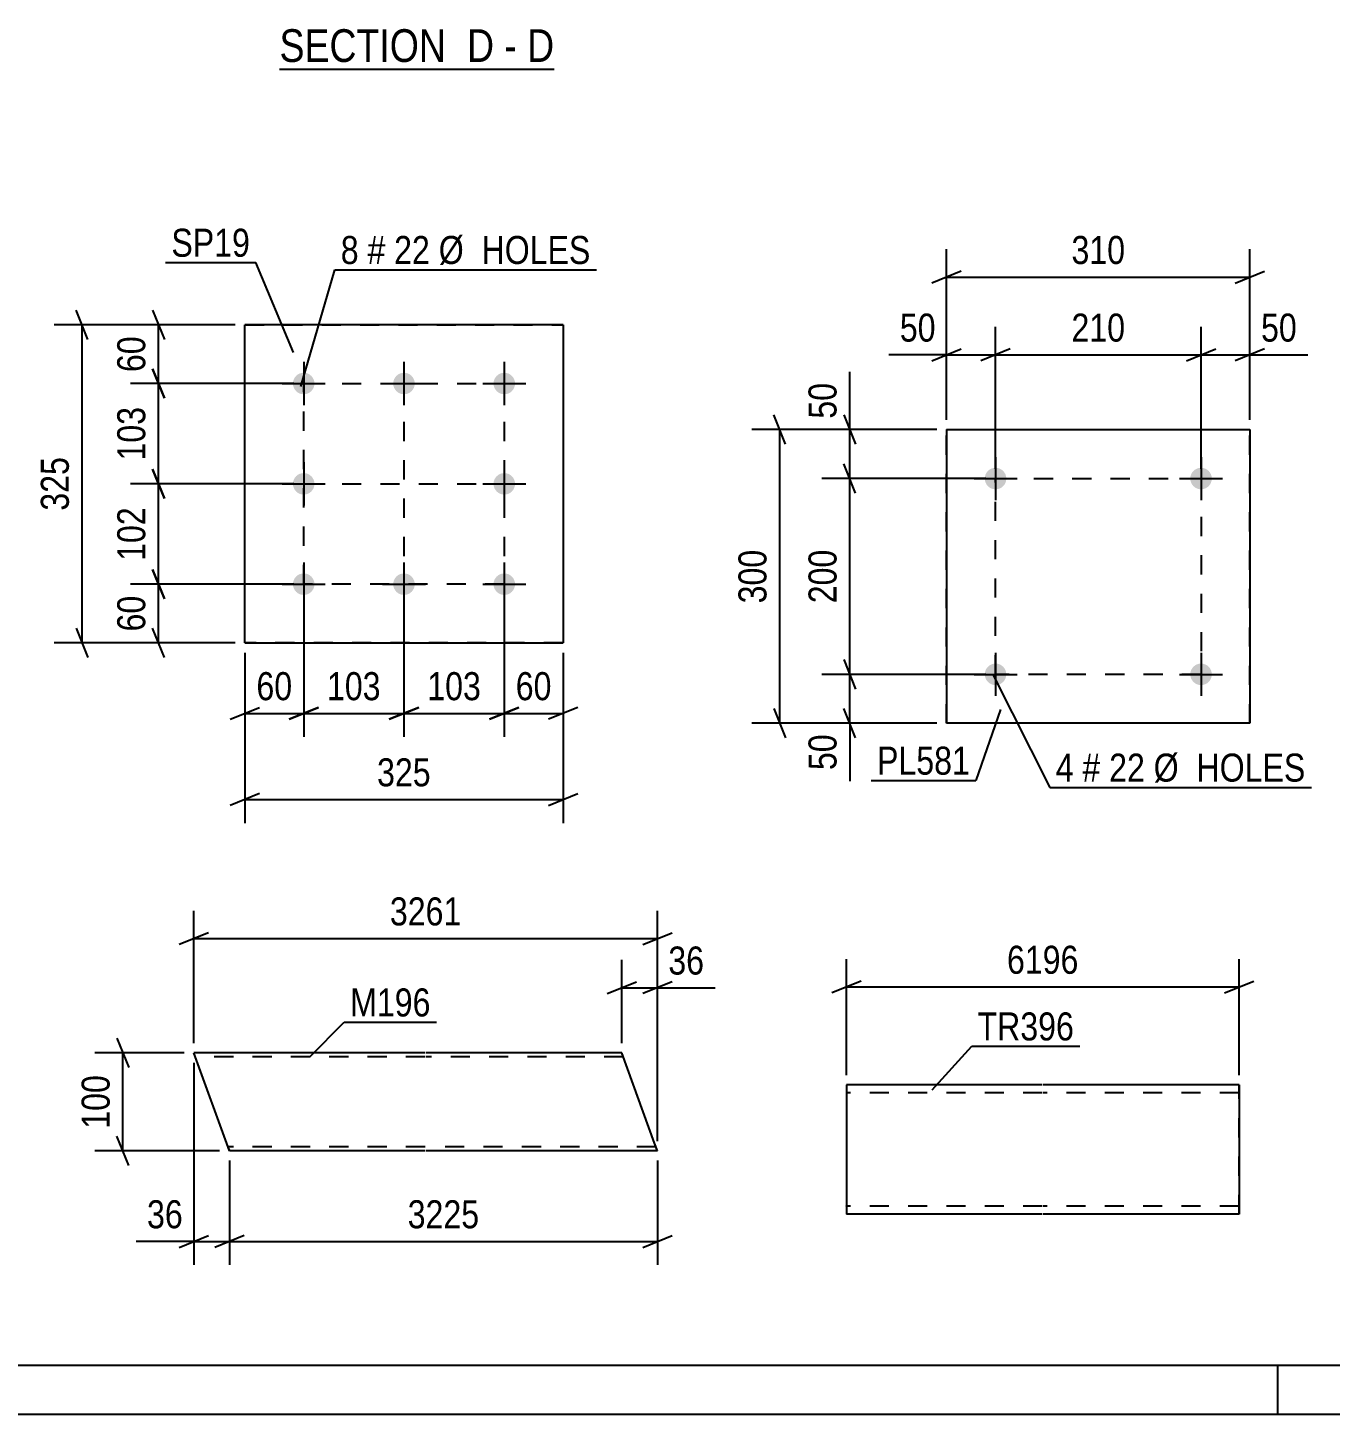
# Model space of a CAD drawing. Header units: millimetres. Extents: x 0 to 841, y 0 to 594.
# Drawn here: x 83.2 to 216.3, y 0 to 141.6 of the extents above; entities that cross this region are included whole.
import ezdxf

# ---------------------------------------------------------------- set-up
doc = ezdxf.new("R2010")
doc.units = ezdxf.units.MM
doc.linetypes.add('DXK_LINE_DOT2', pattern=[3.9198, 1.9599, -1.9599])
doc.styles.add('Arial Narrow', font='ARIALN.TTF', dxfattribs={"height": 0.2})

# ---------------------------------------------------------------- blocks, each defined once
blk = doc.blocks.new('Unknown-318889761-1133')
at = {"color": 5, "linetype": 'Continuous'}
for p, q in [((5, 5), (836, 5)), ((211, 0), (211, 5)), ((0, 0), (841, 0))]:
    blk.add_line(p, q, dxfattribs=at)
blk = doc.blocks.new('Unknown-318889761-14 - 5038')
at = {"color": 6, "linetype": 'Continuous'}
blk.add_line((108.97, 137.4), (137.04, 137.4), dxfattribs=at)
at = {"color": 0, "linetype": 'Continuous'}
for points in [[(127.08, 138.15), (127.08, 141.65), (108.97, 141.65), (108.97, 138.15)], [(130.89, 138.15), (130.89, 141.65), (128.13, 141.65), (128.13, 138.15)], [(133.22, 138.15), (133.22, 141.65), (131.94, 141.65), (131.94, 138.15)], [(137.04, 138.15), (137.04, 141.65), (134.27, 141.65), (134.27, 138.15)]]:
    blk.add_wipeout(points, dxfattribs=at)
at = {"color": 7, "linetype": 'Continuous', "style": 'Arial Narrow'}
for s, p in [('SECTION ', (108.97, 138.15)), ('D', (128.13, 138.15)), ('D', (134.27, 138.15)), ('-', (131.94, 138.15))]:
    blk.add_text(s, height=3.34, dxfattribs=at).set_placement(p)
blk = doc.blocks.new('Bolt-318889761-6908 - 6874')
at = {"linetype": 'Continuous'}
for points in [[(111.44, 106.4, -1), (111.44, 104.2, -1)], [(121.69, 106.4, -1), (121.69, 104.2, -1)], [(131.94, 106.4, -1), (131.94, 104.2, -1)], [(111.44, 96.15, -1), (111.44, 93.95, -1)], [(131.94, 96.15, -1), (131.94, 93.95, -1)], [(111.44, 85.9, -1), (111.44, 83.7, -1)], [(121.69, 85.9, -1), (121.69, 83.7, -1)], [(131.94, 85.9, -1), (131.94, 83.7, -1)]]:
    blk.add_hatch(color=1, dxfattribs=at).paths.add_polyline_path(points)
at = {"color": 1, "linetype": 'Continuous'}
for p, q in [((111.44, 107.5), (111.44, 103.1)), ((121.69, 107.5), (121.69, 103.1)), ((131.94, 107.5), (131.94, 103.1)), ((109.24, 105.3), (113.64, 105.3)), ((119.49, 105.3), (123.89, 105.3)), ((129.74, 105.3), (134.14, 105.3)), ((111.44, 97.25), (111.44, 92.85)), ((131.94, 97.25), (131.94, 92.85)), ((109.24, 95.05), (113.64, 95.05)), ((129.74, 95.05), (134.14, 95.05)), ((111.44, 87), (111.44, 82.6)), ((121.69, 87), (121.69, 82.6)), ((131.94, 87), (131.94, 82.6)), ((109.24, 84.8), (113.64, 84.8)), ((119.49, 84.8), (123.89, 84.8)), ((129.74, 84.8), (134.14, 84.8))]:
    blk.add_line(p, q, dxfattribs=at)
blk = doc.blocks.new('Part-318889761-6913 - 6874')
at = {"color": 2, "linetype": 'Continuous'}
for p, q in [((105.44, 78.8), (105.44, 111.3)), ((137.94, 111.3), (105.44, 111.3)), ((137.94, 111.3), (137.94, 78.8)), ((105.44, 78.8), (137.94, 78.8))]:
    blk.add_line(p, q, dxfattribs=at)
at = {"color": 7, "linetype": 'DXK_LINE_DOT2'}
for p, q in [((105.44, 111.3), (137.94, 111.3)), ((137.94, 78.8), (105.44, 78.8))]:
    blk.add_line(p, q, dxfattribs=at)
blk = doc.blocks.new('Part-318889761-6255 - 6249')
at = {"color": 2, "linetype": 'Continuous'}
for p, q in [((123.85, 36.91), (100.21, 36.91)), ((103.85, 26.91), (100.21, 36.91)), ((143.95, 36.91), (123.95, 36.91)), ((147.3, 27.71), (143.95, 36.91)), ((147.59, 26.91), (147.3, 27.71)), ((123.85, 26.91), (103.85, 26.91)), ((147.59, 26.91), (123.95, 26.91))]:
    blk.add_line(p, q, dxfattribs=at)
at = {"color": 7, "linetype": 'DXK_LINE_DOT2'}
for p, q in [((123.85, 36.51), (100.36, 36.51)), ((144.1, 36.51), (123.95, 36.51)), ((123.85, 27.31), (103.71, 27.31)), ((103.77, 27.15), (103.85, 26.91)), ((147.45, 27.31), (123.95, 27.31)), ((147.57, 26.97), (147.51, 27.15)), ((147.59, 26.91), (147.57, 26.97))]:
    blk.add_line(p, q, dxfattribs=at)
blk = doc.blocks.new('Part-318889761-6833 - 6824')
at = {"color": 2, "linetype": 'Continuous'}
for p, q in [((186.92, 33.65), (166.92, 33.65)), ((166.92, 33.65), (166.92, 20.45)), ((207.02, 33.65), (187.02, 33.65)), ((207.02, 33.65), (207.02, 33.65)), ((207.02, 33.65), (207.02, 20.45)), ((186.92, 20.45), (166.92, 20.45)), ((207.02, 20.45), (187.02, 20.45)), ((207.02, 20.45), (207.02, 20.45))]:
    blk.add_line(p, q, dxfattribs=at)
at = {"color": 7, "linetype": 'DXK_LINE_DOT2'}
for p, q in [((186.92, 32.85), (166.92, 32.85)), ((207.02, 32.85), (187.02, 32.85)), ((207.02, 20.45), (207.02, 33.65)), ((207.02, 33.65), (207.02, 33.65)), ((207.02, 32.85), (207.02, 32.85)), ((166.92, 21.25), (166.92, 21.31)), ((186.92, 21.25), (166.92, 21.25)), ((207.02, 21.25), (187.02, 21.25)), ((207.02, 21.25), (207.02, 21.25)), ((207.02, 20.45), (207.02, 20.45))]:
    blk.add_line(p, q, dxfattribs=at)
blk = doc.blocks.new('Bolt-318889761-7478 - 7444')
at = {"linetype": 'Continuous'}
for points in [[(183.24, 95.59, -1), (181.04, 95.59, -1)], [(204.24, 95.59, -1), (202.04, 95.59, -1)]]:
    blk.add_hatch(color=1, dxfattribs=at).paths.add_polyline_path(points)
at = {"color": 1, "linetype": 'Continuous'}
for p, q in [((182.14, 97.79), (182.14, 93.39)), ((203.14, 97.79), (203.14, 93.39)), ((179.94, 95.59), (184.34, 95.59)), ((200.94, 95.59), (205.34, 95.59))]:
    blk.add_line(p, q, dxfattribs=at)
blk = doc.blocks.new('Bolt-318889761-7483 - 7444')
at = {"linetype": 'Continuous'}
for points in [[(183.24, 75.59, -1), (181.04, 75.59, -1)], [(204.24, 75.59, -1), (202.04, 75.59, -1)]]:
    blk.add_hatch(color=1, dxfattribs=at).paths.add_polyline_path(points)
at = {"color": 1, "linetype": 'Continuous'}
for p, q in [((182.14, 77.79), (182.14, 73.39)), ((203.14, 77.79), (203.14, 73.39)), ((179.94, 75.59), (184.34, 75.59)), ((200.94, 75.59), (205.34, 75.59))]:
    blk.add_line(p, q, dxfattribs=at)
blk = doc.blocks.new('Part-318889761-7488 - 7444')
at = {"color": 2, "linetype": 'Continuous'}
for p, q in [((177.14, 100.59), (177.14, 70.59)), ((177.14, 100.59), (208.14, 100.59)), ((208.14, 100.59), (208.14, 70.59)), ((208.14, 70.59), (177.14, 70.59))]:
    blk.add_line(p, q, dxfattribs=at)
at = {"color": 7, "linetype": 'DXK_LINE_DOT2'}
for p, q in [((177.14, 70.59), (177.14, 100.59)), ((208.14, 70.59), (208.14, 100.59))]:
    blk.add_line(p, q, dxfattribs=at)
blk = doc.blocks.new('Rectangle-318889761-7000 - 6874')
at = {"color": 1, "linetype": 'DXK_LINE_DOT2'}
blk.add_lwpolyline([(111.44, 105.3), (131.94, 105.3), (131.94, 84.8), (111.44, 84.8), (111.44, 105.3)], close=True, dxfattribs=at)
blk = doc.blocks.new('Rectangle-318889761-7597 - 7444')
at = {"color": 1, "linetype": 'DXK_LINE_DOT2'}
blk.add_lwpolyline([(182.14, 95.59), (203.14, 95.59), (203.14, 75.59), (182.14, 75.59), (182.14, 95.59)], close=True, dxfattribs=at)
blk = doc.blocks.new('Line-318889761-6993 - 6874')
at = {"color": 1, "linetype": 'DXK_LINE_DOT2'}
blk.add_line((111.44, 95.05), (131.94, 95.05), dxfattribs=at)
blk = doc.blocks.new('Line-318889761-6986 - 6874')
at = {"color": 1, "linetype": 'DXK_LINE_DOT2'}
blk.add_line((121.69, 105.3), (121.69, 84.8), dxfattribs=at)
blk = doc.blocks.new('StraightDimension-318889761-43220 - 6874')
at = {"color": 7, "linetype": 'Continuous'}
for p, q in [((96, 96.55), (97.2, 93.55)), ((110.44, 95.05), (93.75, 95.05)), ((96.6, 84.8), (96.6, 95.05)), ((97.2, 83.3), (96, 86.3)), ((110.44, 84.8), (93.75, 84.8))]:
    blk.add_line(p, q, dxfattribs=at)
at = {"color": 0}
blk.add_wipeout([(95.85, 93.27), (91.65, 93.27), (91.65, 86.58), (95.85, 86.58)], dxfattribs=at)
at = {"color": 3, "style": 'Arial Narrow'}
blk.add_text('102', height=2.863, rotation=90.0002, dxfattribs=at).set_placement((95.25, 87.18))
blk = doc.blocks.new('StraightDimension-318889761-6965 - 6874')
at = {"color": 7, "linetype": 'Continuous'}
for p, q in [((111.44, 83.8), (111.44, 69.2)), ((105.44, 77.8), (105.44, 69.2)), ((103.94, 71), (106.94, 72.2)), ((105.44, 71.6), (111.44, 71.6)), ((112.94, 72.2), (109.94, 71))]:
    blk.add_line(p, q, dxfattribs=at)
at = {"color": 0}
blk.add_wipeout([(110.86, 72.35), (110.86, 76.55), (106.01, 76.55), (106.01, 72.35)], dxfattribs=at)
at = {"color": 3, "style": 'Arial Narrow'}
blk.add_text('60', height=2.863, dxfattribs=at).set_placement((106.61, 72.95))
blk = doc.blocks.new('StraightDimension-318889761-6915 - 6874')
at = {"color": 7, "linetype": 'Continuous'}
for p, q in [((96, 112.8), (97.2, 109.8)), ((104.44, 111.3), (93.75, 111.3)), ((96.6, 105.3), (96.6, 111.3)), ((97.2, 103.8), (96, 106.8)), ((110.44, 105.3), (93.75, 105.3))]:
    blk.add_line(p, q, dxfattribs=at)
at = {"color": 0}
blk.add_wipeout([(95.85, 110.73), (91.65, 110.73), (91.65, 105.87), (95.85, 105.87)], dxfattribs=at)
at = {"color": 3, "style": 'Arial Narrow'}
blk.add_text('60', height=2.863, rotation=90.0002, dxfattribs=at).set_placement((95.25, 106.47))
blk = doc.blocks.new('StraightDimension-318889761-6929 - 6874')
at = {"color": 7, "linetype": 'Continuous'}
for p, q in [((96, 86.3), (97.2, 83.3)), ((110.44, 84.8), (93.75, 84.8)), ((96.6, 78.8), (96.6, 84.8)), ((97.2, 77.3), (96, 80.3)), ((104.44, 78.8), (93.75, 78.8))]:
    blk.add_line(p, q, dxfattribs=at)
at = {"color": 0}
blk.add_wipeout([(95.85, 84.23), (91.65, 84.23), (91.65, 79.37), (95.85, 79.37)], dxfattribs=at)
at = {"color": 3, "style": 'Arial Narrow'}
blk.add_text('60', height=2.863, rotation=90.0002, dxfattribs=at).set_placement((95.25, 79.97))
blk = doc.blocks.new('StraightDimension-318889761-6940 - 6874')
at = {"color": 7, "linetype": 'Continuous'}
for p, q in [((89.39, 109.8), (88.19, 112.8)), ((104.44, 111.3), (85.94, 111.3)), ((88.79, 78.8), (88.79, 111.3)), ((88.19, 80.3), (89.39, 77.3)), ((104.44, 78.8), (85.94, 78.8))]:
    blk.add_line(p, q, dxfattribs=at)
at = {"color": 0}
blk.add_wipeout([(88.04, 98.39), (83.84, 98.39), (83.84, 91.71), (88.04, 91.71)], dxfattribs=at)
at = {"color": 3, "style": 'Arial Narrow'}
blk.add_text('325', height=2.863, rotation=90.0002, dxfattribs=at).set_placement((87.44, 92.31))
blk = doc.blocks.new('StraightDimension-318889761-6951 - 6874')
at = {"color": 7, "linetype": 'Continuous'}
for p, q in [((131.94, 83.8), (131.94, 69.2)), ((137.94, 77.8), (137.94, 69.2)), ((130.44, 71), (133.44, 72.2)), ((131.94, 71.6), (137.94, 71.6)), ((139.44, 72.2), (136.44, 71))]:
    blk.add_line(p, q, dxfattribs=at)
at = {"color": 0}
blk.add_wipeout([(137.36, 72.35), (137.36, 76.55), (132.51, 76.55), (132.51, 72.35)], dxfattribs=at)
at = {"color": 3, "style": 'Arial Narrow'}
blk.add_text('60', height=2.863, dxfattribs=at).set_placement((133.11, 72.95))
blk = doc.blocks.new('StraightDimension-318889761-6976 - 6874')
at = {"color": 7, "linetype": 'Continuous'}
for p, q in [((105.44, 77.8), (105.44, 60.4)), ((137.94, 77.8), (137.94, 60.4)), ((106.94, 63.4), (103.94, 62.2)), ((105.44, 62.8), (137.94, 62.8)), ((136.44, 62.2), (139.44, 63.4))]:
    blk.add_line(p, q, dxfattribs=at)
at = {"color": 0}
blk.add_wipeout([(125.03, 63.55), (125.03, 67.75), (118.34, 67.75), (118.34, 63.55)], dxfattribs=at)
at = {"color": 3, "style": 'Arial Narrow'}
blk.add_text('325', height=2.863, dxfattribs=at).set_placement((118.94, 64.15))
blk = doc.blocks.new('StraightDimension-318889761-43222 - 6874')
at = {"color": 7, "linetype": 'Continuous'}
for p, q in [((96, 106.8), (97.2, 103.8)), ((110.44, 105.3), (93.75, 105.3)), ((96.6, 95.05), (96.6, 105.3)), ((97.2, 93.55), (96, 96.55)), ((110.44, 95.05), (93.75, 95.05))]:
    blk.add_line(p, q, dxfattribs=at)
at = {"color": 0}
blk.add_wipeout([(95.85, 103.52), (91.65, 103.52), (91.65, 96.83), (95.85, 96.83)], dxfattribs=at)
at = {"color": 3, "style": 'Arial Narrow'}
blk.add_text('103', height=2.863, rotation=90.0002, dxfattribs=at).set_placement((95.25, 97.43))
blk = doc.blocks.new('StraightDimension-318889761-43242 - 6874')
at = {"color": 7, "linetype": 'Continuous'}
for p, q in [((111.44, 83.8), (111.44, 69.2)), ((121.69, 83.8), (121.69, 69.2)), ((109.94, 71), (112.94, 72.2)), ((111.44, 71.6), (121.69, 71.6)), ((123.19, 72.2), (120.19, 71))]:
    blk.add_line(p, q, dxfattribs=at)
at = {"color": 0}
blk.add_wipeout([(119.9, 72.35), (119.9, 76.55), (113.22, 76.55), (113.22, 72.35)], dxfattribs=at)
at = {"color": 3, "style": 'Arial Narrow'}
blk.add_text('103', height=2.863, dxfattribs=at).set_placement((113.82, 72.95))
blk = doc.blocks.new('StraightDimension-318889761-43244 - 6874')
at = {"color": 7, "linetype": 'Continuous'}
for p, q in [((121.69, 83.8), (121.69, 69.2)), ((131.94, 83.8), (131.94, 69.2)), ((120.19, 71), (123.19, 72.2)), ((121.69, 71.6), (131.94, 71.6)), ((133.44, 72.2), (130.44, 71))]:
    blk.add_line(p, q, dxfattribs=at)
at = {"color": 0}
blk.add_wipeout([(130.15, 72.35), (130.15, 76.55), (123.47, 76.55), (123.47, 72.35)], dxfattribs=at)
at = {"color": 3, "style": 'Arial Narrow'}
blk.add_text('103', height=2.863, dxfattribs=at).set_placement((124.07, 72.95))
blk = doc.blocks.new('StraightDimension-318889761-6298 - 6249')
at = {"color": 7, "linetype": 'Continuous'}
for p, q in [((100.21, 37.91), (100.21, 51.44)), ((147.59, 27.91), (147.59, 51.44)), ((101.71, 49.19), (98.71, 47.99)), ((100.21, 48.59), (147.59, 48.59)), ((146.09, 47.99), (149.09, 49.19))]:
    blk.add_line(p, q, dxfattribs=at)
at = {"color": 0}
blk.add_wipeout([(128.16, 49.34), (128.16, 53.54), (119.65, 53.54), (119.65, 49.34)], dxfattribs=at)
at = {"color": 3, "style": 'Arial Narrow'}
blk.add_text('3261', height=2.863, dxfattribs=at).set_placement((120.25, 49.94))
blk = doc.blocks.new('StraightDimension-318889761-6258 - 6249')
at = {"color": 7, "linetype": 'Continuous'}
for p, q in [((92.36, 38.41), (93.56, 35.41)), ((99.21, 36.91), (90.11, 36.91)), ((92.96, 26.91), (92.96, 36.91)), ((93.56, 25.41), (92.36, 28.41)), ((102.85, 26.91), (90.11, 26.91))]:
    blk.add_line(p, q, dxfattribs=at)
at = {"color": 0}
blk.add_wipeout([(92.21, 35.25), (88.01, 35.25), (88.01, 28.57), (92.21, 28.57)], dxfattribs=at)
at = {"color": 3, "style": 'Arial Narrow'}
blk.add_text('100', height=2.863, rotation=90.0002, dxfattribs=at).set_placement((91.61, 29.17))
blk = doc.blocks.new('StraightDimension-318889761-6273 - 6249')
at = {"color": 7, "linetype": 'Continuous'}
for p, q in [((100.21, 35.91), (100.21, 15.25)), ((103.85, 25.91), (103.85, 15.25)), ((100.21, 17.65), (94.31, 17.65)), ((100.21, 17.65), (94.31, 17.65)), ((98.71, 17.05), (101.71, 18.25)), ((100.21, 17.65), (103.85, 17.65)), ((105.35, 18.25), (102.35, 17.05))]:
    blk.add_line(p, q, dxfattribs=at)
at = {"color": 0}
blk.add_wipeout([(99.69, 18.4), (99.69, 22.6), (94.83, 22.6), (94.83, 18.4)], dxfattribs=at)
at = {"color": 3, "style": 'Arial Narrow'}
blk.add_text('36', height=2.863, dxfattribs=at).set_placement((95.43, 19))
blk = doc.blocks.new('StraightDimension-318889761-6309 - 6249')
at = {"color": 7, "linetype": 'Continuous'}
for p, q in [((143.95, 37.91), (143.95, 46.42)), ((147.58, 27.94), (147.58, 46.42)), ((142.45, 42.97), (145.45, 44.17)), ((149.08, 44.17), (146.08, 42.97)), ((143.95, 43.57), (147.58, 43.57)), ((147.58, 43.57), (153.49, 43.57)), ((147.58, 43.57), (153.49, 43.57))]:
    blk.add_line(p, q, dxfattribs=at)
at = {"color": 0}
blk.add_wipeout([(152.96, 44.32), (152.96, 48.52), (148.1, 48.52), (148.1, 44.32)], dxfattribs=at)
at = {"color": 3, "style": 'Arial Narrow'}
blk.add_text('36', height=2.863, dxfattribs=at).set_placement((148.7, 44.92))
blk = doc.blocks.new('StraightDimension-318889761-6285 - 6249')
at = {"color": 7, "linetype": 'Continuous'}
for p, q in [((103.85, 25.91), (103.85, 15.25)), ((147.59, 25.91), (147.59, 15.25)), ((105.35, 18.25), (102.35, 17.05)), ((103.85, 17.65), (147.59, 17.65)), ((146.09, 17.05), (149.09, 18.25))]:
    blk.add_line(p, q, dxfattribs=at)
at = {"color": 0}
blk.add_wipeout([(129.98, 18.4), (129.98, 22.6), (121.47, 22.6), (121.47, 18.4)], dxfattribs=at)
at = {"color": 3, "style": 'Arial Narrow'}
blk.add_text('3225', height=2.863, dxfattribs=at).set_placement((122.07, 19))
blk = doc.blocks.new('StraightDimension-318889761-6836 - 6824')
at = {"color": 7, "linetype": 'Continuous'}
for p, q in [((166.92, 34.65), (166.92, 46.5)), ((207.02, 34.65), (207.02, 46.5)), ((168.42, 44.25), (165.42, 43.05)), ((205.52, 43.05), (208.52, 44.25)), ((166.92, 43.65), (207.02, 43.65))]:
    blk.add_line(p, q, dxfattribs=at)
at = {"color": 0}
blk.add_wipeout([(191.22, 44.4), (191.22, 48.6), (182.71, 48.6), (182.71, 44.4)], dxfattribs=at)
at = {"color": 3, "style": 'Arial Narrow'}
blk.add_text('6196', height=2.863, dxfattribs=at).set_placement((183.31, 45))
blk = doc.blocks.new('StraightDimension-318889761-7533 - 7444')
at = {"color": 7, "linetype": 'Continuous'}
for p, q in [((160.68, 99.09), (159.48, 102.09)), ((176.14, 100.59), (157.23, 100.59)), ((160.08, 70.59), (160.08, 100.59)), ((159.48, 72.09), (160.68, 69.09)), ((176.14, 70.59), (157.23, 70.59))]:
    blk.add_line(p, q, dxfattribs=at)
at = {"color": 0}
blk.add_wipeout([(159.33, 88.93), (155.13, 88.93), (155.13, 82.24), (159.33, 82.24)], dxfattribs=at)
at = {"color": 3, "style": 'Arial Narrow'}
blk.add_text('300', height=2.863, rotation=90.0002, dxfattribs=at).set_placement((158.73, 82.84))
blk = doc.blocks.new('StraightDimension-318889761-7490 - 7444')
at = {"color": 7, "linetype": 'Continuous'}
for p, q in [((166.64, 77.09), (167.84, 74.09)), ((181.14, 75.59), (164.39, 75.59)), ((167.24, 70.59), (167.24, 75.59)), ((167.84, 69.09), (166.64, 72.09)), ((176.14, 70.59), (164.39, 70.59)), ((167.24, 70.59), (167.24, 64.68)), ((167.24, 70.59), (167.24, 64.68))]:
    blk.add_line(p, q, dxfattribs=at)
at = {"color": 0}
blk.add_wipeout([(166.49, 70.06), (162.29, 70.06), (162.29, 65.21), (166.49, 65.21)], dxfattribs=at)
at = {"color": 3, "style": 'Arial Narrow'}
blk.add_text('50', height=2.863, rotation=90.0002, dxfattribs=at).set_placement((165.89, 65.81))
blk = doc.blocks.new('StraightDimension-318889761-7503 - 7444')
at = {"color": 7, "linetype": 'Continuous'}
for p, q in [((167.84, 94.09), (166.64, 97.09)), ((181.14, 95.59), (164.39, 95.59)), ((167.24, 75.59), (167.24, 95.59)), ((166.64, 77.09), (167.84, 74.09)), ((181.14, 75.59), (164.39, 75.59))]:
    blk.add_line(p, q, dxfattribs=at)
at = {"color": 0}
blk.add_wipeout([(166.49, 88.93), (162.29, 88.93), (162.29, 82.25), (166.49, 82.25)], dxfattribs=at)
at = {"color": 3, "style": 'Arial Narrow'}
blk.add_text('200', height=2.863, rotation=90.0002, dxfattribs=at).set_placement((165.89, 82.85))
blk = doc.blocks.new('StraightDimension-318889761-7519 - 7444')
at = {"color": 7, "linetype": 'Continuous'}
for p, q in [((167.24, 100.59), (167.24, 106.49)), ((167.24, 100.59), (167.24, 106.49)), ((166.64, 102.09), (167.84, 99.09)), ((176.14, 100.59), (164.39, 100.59)), ((167.24, 95.59), (167.24, 100.59)), ((167.84, 94.09), (166.64, 97.09)), ((181.14, 95.59), (164.39, 95.59))]:
    blk.add_line(p, q, dxfattribs=at)
at = {"color": 0}
blk.add_wipeout([(166.49, 105.97), (162.29, 105.97), (162.29, 101.11), (166.49, 101.11)], dxfattribs=at)
at = {"color": 3, "style": 'Arial Narrow'}
blk.add_text('50', height=2.863, rotation=90.0002, dxfattribs=at).set_placement((165.89, 101.71))
blk = doc.blocks.new('StraightDimension-318889761-7544 - 7444')
at = {"color": 7, "linetype": 'Continuous'}
for p, q in [((177.14, 101.59), (177.14, 111.08)), ((182.14, 96.59), (182.14, 111.08)), ((177.14, 108.23), (171.24, 108.23)), ((177.14, 108.23), (171.24, 108.23)), ((175.64, 107.63), (178.64, 108.83)), ((177.14, 108.23), (182.14, 108.23)), ((183.64, 108.83), (180.64, 107.63))]:
    blk.add_line(p, q, dxfattribs=at)
at = {"color": 0}
blk.add_wipeout([(176.62, 108.98), (176.62, 113.18), (171.76, 113.18), (171.76, 108.98)], dxfattribs=at)
at = {"color": 3, "style": 'Arial Narrow'}
blk.add_text('50', height=2.863, dxfattribs=at).set_placement((172.36, 109.58))
blk = doc.blocks.new('StraightDimension-318889761-7557 - 7444')
at = {"color": 7, "linetype": 'Continuous'}
for p, q in [((182.14, 96.59), (182.14, 111.08)), ((203.14, 96.59), (203.14, 111.08)), ((183.64, 108.83), (180.64, 107.63)), ((182.14, 108.23), (203.14, 108.23)), ((201.64, 107.63), (204.64, 108.83))]:
    blk.add_line(p, q, dxfattribs=at)
at = {"color": 0}
blk.add_wipeout([(195.99, 108.98), (195.99, 113.18), (189.3, 113.18), (189.3, 108.98)], dxfattribs=at)
at = {"color": 3, "style": 'Arial Narrow'}
blk.add_text('210', height=2.863, dxfattribs=at).set_placement((189.9, 109.58))
blk = doc.blocks.new('StraightDimension-318889761-7573 - 7444')
at = {"color": 7, "linetype": 'Continuous'}
for p, q in [((203.14, 96.59), (203.14, 111.08)), ((208.14, 101.59), (208.14, 111.08)), ((201.64, 107.63), (204.64, 108.83)), ((203.14, 108.23), (208.14, 108.23)), ((209.64, 108.83), (206.64, 107.63)), ((208.14, 108.23), (214.05, 108.23)), ((208.14, 108.23), (214.05, 108.23))]:
    blk.add_line(p, q, dxfattribs=at)
at = {"color": 0}
blk.add_wipeout([(213.53, 108.98), (213.53, 113.18), (208.67, 113.18), (208.67, 108.98)], dxfattribs=at)
at = {"color": 3, "style": 'Arial Narrow'}
blk.add_text('50', height=2.863, dxfattribs=at).set_placement((209.27, 109.58))
blk = doc.blocks.new('StraightDimension-318889761-7587 - 7444')
at = {"color": 7, "linetype": 'Continuous'}
for p, q in [((177.14, 101.59), (177.14, 119.01)), ((208.14, 101.59), (208.14, 119.01)), ((178.64, 116.76), (175.64, 115.56)), ((177.14, 116.16), (208.14, 116.16)), ((206.64, 115.56), (209.64, 116.76))]:
    blk.add_line(p, q, dxfattribs=at)
at = {"color": 0}
blk.add_wipeout([(195.99, 116.91), (195.99, 121.11), (189.3, 121.11), (189.3, 116.91)], dxfattribs=at)
at = {"color": 3, "style": 'Arial Narrow'}
blk.add_text('310', height=2.863, dxfattribs=at).set_placement((189.9, 117.51))
blk = doc.blocks.new('Mark-318889761-6904 - 6874')
at = {"color": 0}
for points in [[(117.06, 117.51), (117.06, 120.51), (115.23, 120.51), (115.23, 117.51)], [(119.78, 117.51), (119.78, 120.51), (117.96, 120.51), (117.96, 117.51)], [(124.34, 117.51), (124.34, 120.51), (120.68, 120.51), (120.68, 117.51)], [(140.77, 117.51), (140.77, 120.51), (125.24, 120.51), (125.24, 117.51)]]:
    blk.add_wipeout(points, dxfattribs=at)
for points in [[(117.06, 117.51), (117.06, 120.51), (115.23, 120.51), (115.23, 117.51)], [(119.78, 117.51), (119.78, 120.51), (117.96, 120.51), (117.96, 117.51)], [(124.34, 117.51), (124.34, 120.51), (120.68, 120.51), (120.68, 117.51)], [(140.77, 117.51), (140.77, 120.51), (125.24, 120.51), (125.24, 117.51)]]:
    blk.add_wipeout(points, dxfattribs=at)
at = {"color": 7, "linetype": 'Continuous'}
for p, q in [((111.14, 104.99), (114.63, 116.91)), ((114.63, 116.91), (141.37, 116.91))]:
    blk.add_line(p, q, dxfattribs=at)
at = {"color": 3, "style": 'Arial Narrow'}
for s, height, p in [('8', 2.86, (115.23, 117.51)), ('22', 2.863, (120.68, 117.51)), ('Ø  HOLES', 2.863, (125.24, 117.51)), ('#', 2.86, (117.96, 117.51))]:
    blk.add_text(s, height=height, dxfattribs=at).set_placement(p)
blk = doc.blocks.new('Mark-318889761-6909 - 6874')
at = {"color": 0}
blk.add_wipeout([(105.96, 118.25), (105.96, 121.25), (97.92, 121.25), (97.92, 118.25)], dxfattribs=at)
blk.add_wipeout([(105.96, 118.25), (105.96, 121.25), (97.92, 121.25), (97.92, 118.25)], dxfattribs=at)
at = {"color": 30, "linetype": 'Continuous'}
for p in [(97.32, 117.65), (110.4, 108.47)]:
    blk.add_line(p, (106.56, 117.65), dxfattribs=at)
at = {"color": 3, "style": 'Arial Narrow'}
blk.add_text('SP19', height=2.863, dxfattribs=at).set_placement((97.92, 118.25))
blk = doc.blocks.new('Mark-318889761-6251 - 6249')
at = {"color": 0}
blk.add_wipeout([(124.42, 40.64), (124.42, 43.64), (116.19, 43.64), (116.19, 40.64)], dxfattribs=at)
blk.add_wipeout([(124.42, 40.64), (124.42, 43.64), (116.19, 43.64), (116.19, 40.64)], dxfattribs=at)
at = {"color": 30, "linetype": 'Continuous'}
for p, q in [((112.06, 36.5), (115.59, 40.04)), ((115.59, 40.04), (125.02, 40.04))]:
    blk.add_line(p, q, dxfattribs=at)
at = {"color": 3, "style": 'Arial Narrow'}
blk.add_text('M196', height=2.863, dxfattribs=at).set_placement((116.19, 40.64))
blk = doc.blocks.new('Mark-318889761-6829 - 6824')
at = {"color": 0}
blk.add_wipeout([(190.16, 38.19), (190.16, 41.19), (180.3, 41.19), (180.3, 38.19)], dxfattribs=at)
blk.add_wipeout([(190.16, 38.19), (190.16, 41.19), (180.3, 41.19), (180.3, 38.19)], dxfattribs=at)
at = {"color": 30, "linetype": 'Continuous'}
for p, q in [((175.68, 33.15), (179.7, 37.59)), ((179.7, 37.59), (190.76, 37.59))]:
    blk.add_line(p, q, dxfattribs=at)
at = {"color": 3, "style": 'Arial Narrow'}
blk.add_text('TR396', height=2.863, dxfattribs=at).set_placement((180.3, 38.19))
blk = doc.blocks.new('MarkSet-318889761-7644 - 7444')
at = {"color": 0}
for points in [[(190.12, 64.63), (190.12, 67.63), (188.29, 67.63), (188.29, 64.63)], [(192.85, 64.63), (192.85, 67.63), (191.02, 67.63), (191.02, 64.63)], [(197.4, 64.63), (197.4, 67.63), (193.75, 67.63), (193.75, 64.63)], [(213.83, 64.63), (213.83, 67.63), (198.3, 67.63), (198.3, 64.63)]]:
    blk.add_wipeout(points, dxfattribs=at)
for points in [[(190.12, 64.63), (190.12, 67.63), (188.29, 67.63), (188.29, 64.63)], [(192.85, 64.63), (192.85, 67.63), (191.02, 67.63), (191.02, 64.63)], [(197.4, 64.63), (197.4, 67.63), (193.75, 67.63), (193.75, 64.63)], [(213.83, 64.63), (213.83, 67.63), (198.3, 67.63), (198.3, 64.63)]]:
    blk.add_wipeout(points, dxfattribs=at)
at = {"color": 7, "linetype": 'Continuous'}
for p, q in [((181.91, 75.49), (187.69, 64.03)), ((187.69, 64.03), (214.43, 64.03))]:
    blk.add_line(p, q, dxfattribs=at)
at = {"color": 3, "style": 'Arial Narrow'}
for s, height, p in [('4', 2.86, (188.29, 64.63)), ('#', 2.86, (191.02, 64.63)), ('22', 2.863, (193.75, 64.63)), ('Ø  HOLES', 2.863, (198.3, 64.63))]:
    blk.add_text(s, height=height, dxfattribs=at).set_placement(p)
blk = doc.blocks.new('Mark-318889761-7484 - 7444')
at = {"color": 0}
blk.add_wipeout([(179.54, 65.34), (179.54, 68.34), (170.03, 68.34), (170.03, 65.34)], dxfattribs=at)
blk.add_wipeout([(179.54, 65.34), (179.54, 68.34), (170.03, 68.34), (170.03, 65.34)], dxfattribs=at)
at = {"color": 30, "linetype": 'Continuous'}
for p in [(182.66, 71.99), (169.43, 64.74)]:
    blk.add_line(p, (180.14, 64.74), dxfattribs=at)
at = {"color": 3, "style": 'Arial Narrow'}
blk.add_text('PL581', height=2.863, dxfattribs=at).set_placement((170.03, 65.34))

msp = doc.modelspace()

# ---------------------------------------------------------------- block references
for name in ['Unknown-318889761-1133', 'Part-318889761-6913 - 6874', 'Bolt-318889761-6908 - 6874', 'Rectangle-318889761-7000 - 6874', 'Line-318889761-6986 - 6874', 'Part-318889761-7488 - 7444', 'Bolt-318889761-7478 - 7444', 'Line-318889761-6993 - 6874', 'Rectangle-318889761-7597 - 7444', 'Bolt-318889761-7483 - 7444', 'Part-318889761-6255 - 6249', 'Part-318889761-6833 - 6824']:
    msp.add_blockref(name, (0, 0))

# ---------------------------------------------------------------- next in the draw order: block references
for name in ['Unknown-318889761-14 - 5038', 'StraightDimension-318889761-6915 - 6874', 'StraightDimension-318889761-7533 - 7444', 'StraightDimension-318889761-43220 - 6874', 'StraightDimension-318889761-6951 - 6874', 'MarkSet-318889761-7644 - 7444', 'StraightDimension-318889761-6298 - 6249', 'StraightDimension-318889761-6836 - 6824']:
    msp.add_blockref(name, (0, 0))

# ---------------------------------------------------------------- next in the draw order: block references
for name in ['StraightDimension-318889761-6965 - 6874', 'StraightDimension-318889761-7490 - 7444', 'StraightDimension-318889761-6309 - 6249', 'Mark-318889761-6251 - 6249', 'Mark-318889761-6829 - 6824', 'StraightDimension-318889761-6258 - 6249']:
    msp.add_blockref(name, (0, 0))

# ---------------------------------------------------------------- next in the draw order: block references
for name in ['StraightDimension-318889761-7503 - 7444', 'StraightDimension-318889761-6929 - 6874', 'Mark-318889761-7484 - 7444', 'StraightDimension-318889761-6273 - 6249']:
    msp.add_blockref(name, (0, 0))

# ---------------------------------------------------------------- next in the draw order: block references
for name in ['StraightDimension-318889761-6940 - 6874', 'StraightDimension-318889761-7519 - 7444', 'StraightDimension-318889761-6285 - 6249']:
    msp.add_blockref(name, (0, 0))

# ---------------------------------------------------------------- next in the draw order: block references
for name in ['Mark-318889761-6909 - 6874', 'StraightDimension-318889761-7544 - 7444', 'StraightDimension-318889761-43222 - 6874', 'StraightDimension-318889761-6976 - 6874']:
    msp.add_blockref(name, (0, 0))

# ---------------------------------------------------------------- next in the draw order: block references
for name in ['Mark-318889761-6904 - 6874', 'StraightDimension-318889761-7557 - 7444', 'StraightDimension-318889761-43242 - 6874']:
    msp.add_blockref(name, (0, 0))

# ---------------------------------------------------------------- next in the draw order: block references
for name in ['StraightDimension-318889761-7573 - 7444', 'StraightDimension-318889761-43244 - 6874']:
    msp.add_blockref(name, (0, 0))

# ---------------------------------------------------------------- next in the draw order: block references
msp.add_blockref('StraightDimension-318889761-7587 - 7444', (0, 0))

doc.saveas('drawing.dxf')
